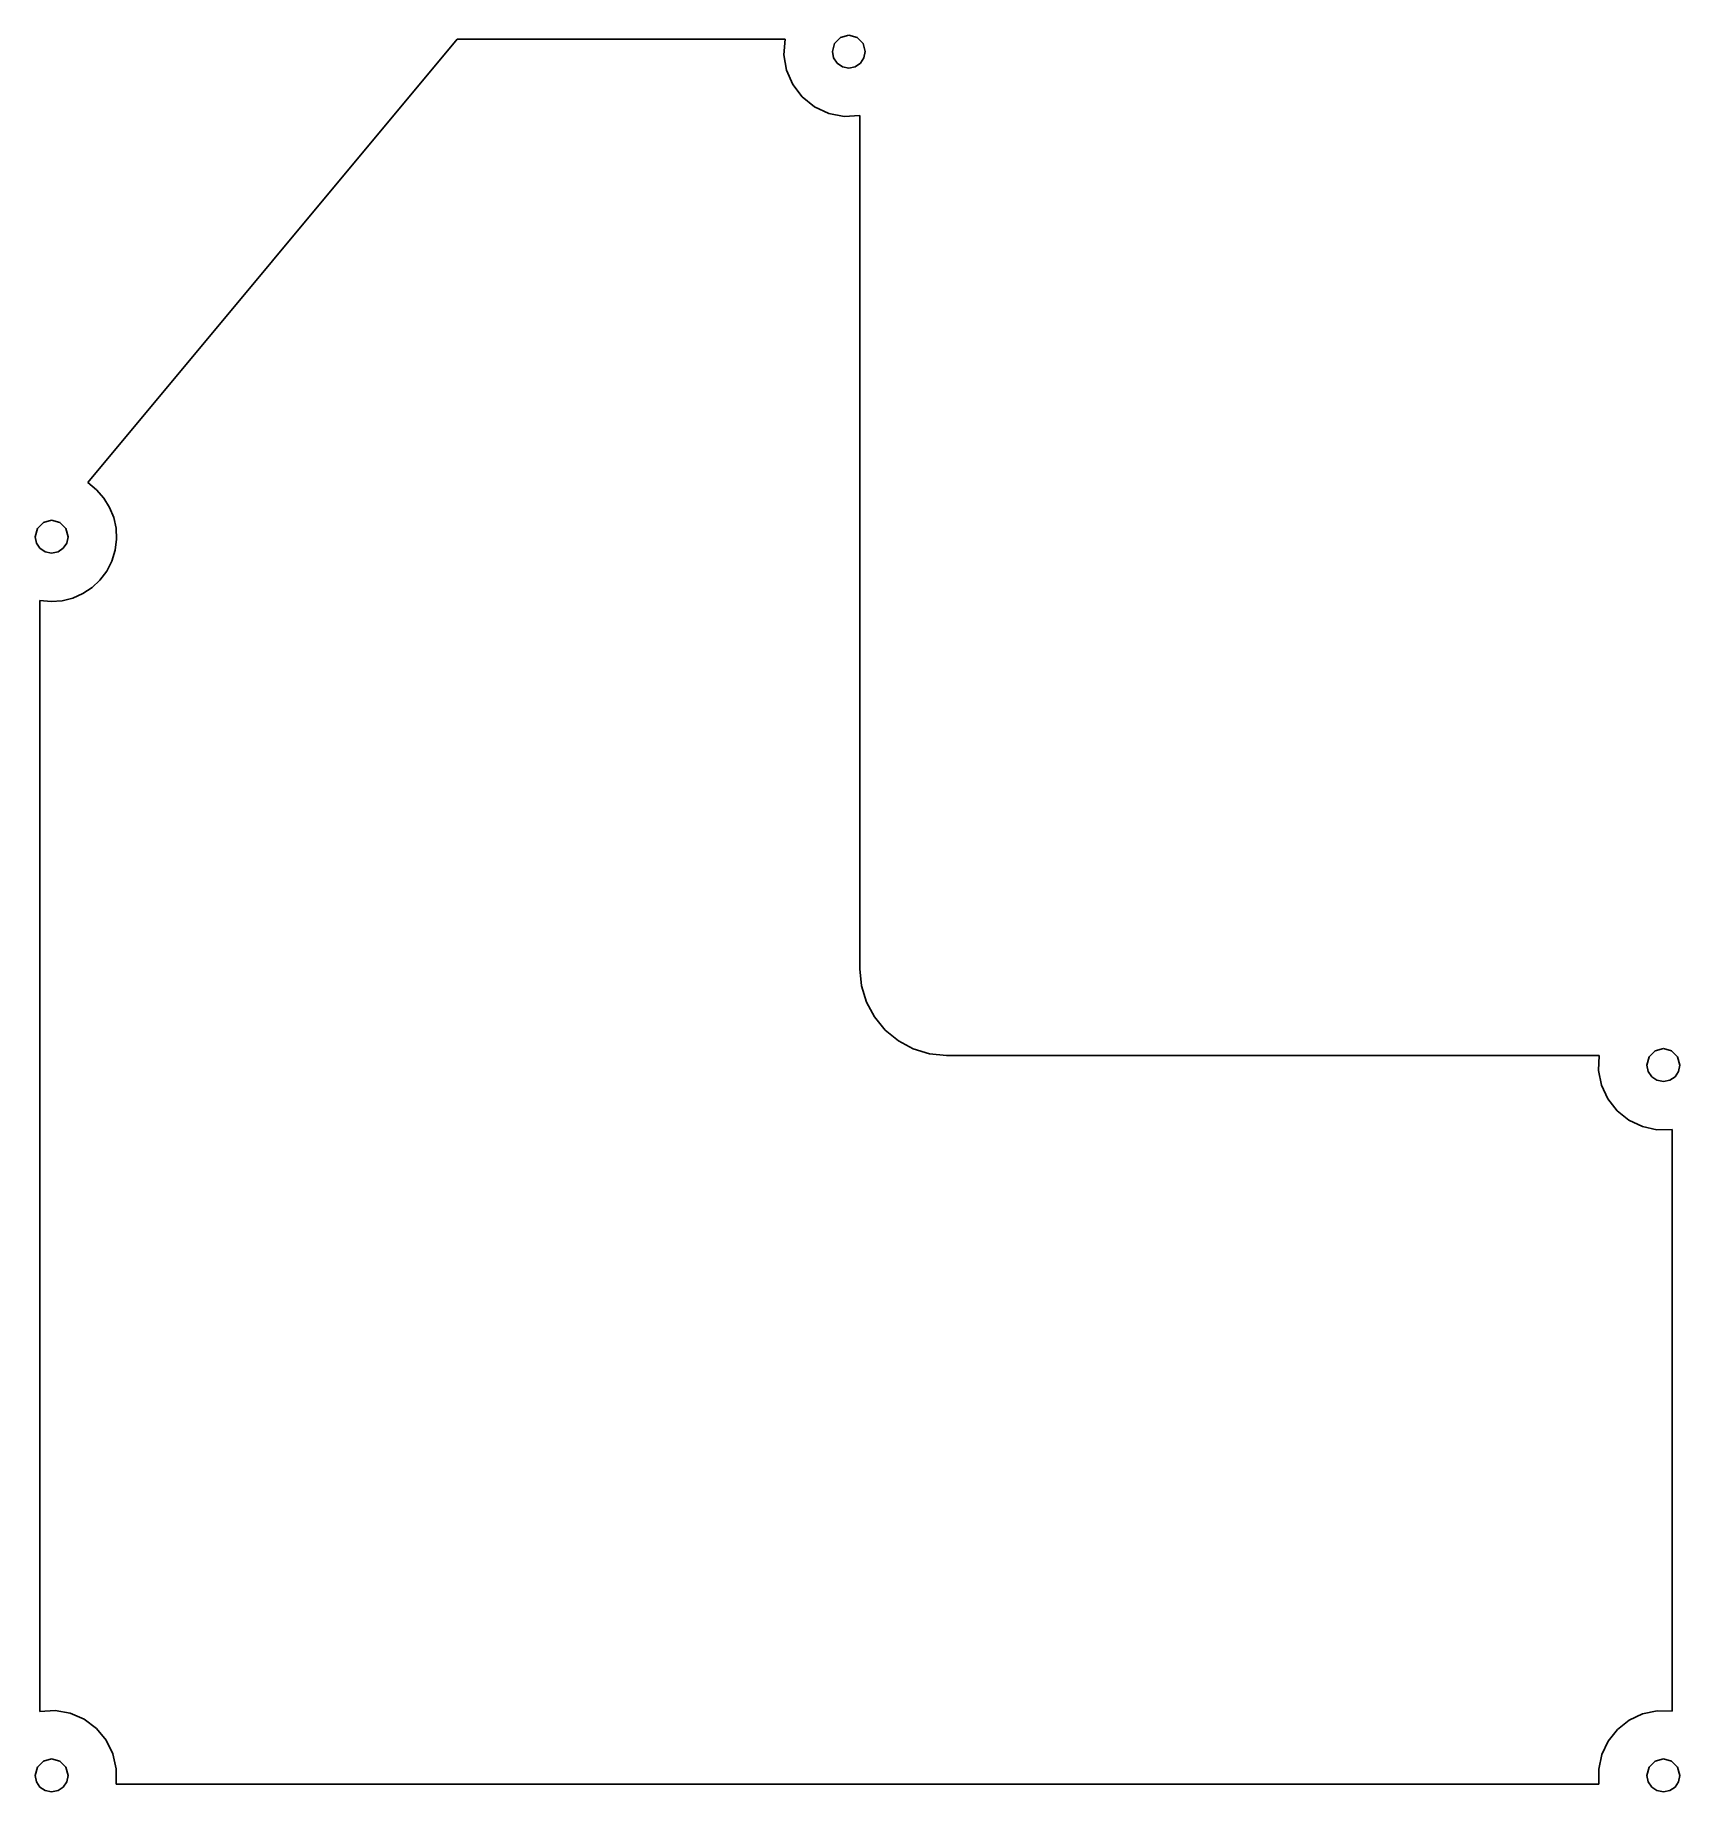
# Model space of a CAD drawing. Extents: x -509 to 2, y -116 to 298.
# Drawn here: x -509.1 to -319.3, y -116.2 to 86.6 of the extents above.
import ezdxf

# ---------------------------------------------------------------- set-up
doc = ezdxf.new("R2010")
doc.units = 0

msp = doc.modelspace()

# ---------------------------------------------------------------- linework, layer by layer
for p, q in [((-503.081, 34.9835), (-460.462, 86.1961)), ((-460.462, 86.1961), (-422.605, 86.1961)), ((-422.605, 86.1961), (-422.737, 84.3785)), ((-416.89, 85.6963), (-417.144, 84.7462)), ((-416.194, 86.3917), (-416.89, 85.6963)), ((-415.244, 86.6462), (-416.194, 86.3917)), ((-414.295, 86.3917), (-415.244, 86.6462)), ((-413.599, 85.6963), (-414.295, 86.3917)), ((-413.345, 84.7462), (-413.599, 85.6963)), ((-422.737, 84.3785), (-422.436, 82.6073)), ((-417.144, 84.7462), (-416.996, 84.0067)), ((-416.996, 84.0067), (-416.589, 83.4027)), ((-416.589, 83.4027), (-415.985, 82.9955)), ((-414.506, 82.9955), (-413.903, 83.4027)), ((-413.903, 83.4027), (-413.496, 84.0067)), ((-413.496, 84.0067), (-413.345, 84.7462)), ((-413.345, 84.7462), (-413.345, 84.7462)), ((-422.436, 82.6073), (-421.719, 80.959)), ((-415.985, 82.9955), (-415.244, 82.8463)), ((-415.244, 82.8463), (-414.506, 82.9955)), ((-421.719, 80.959), (-420.616, 79.5096)), ((-420.616, 79.5096), (-419.195, 78.3692)), ((-419.195, 78.3692), (-417.565, 77.6133)), ((-417.565, 77.6133), (-415.8, 77.2665)), ((-415.8, 77.2665), (-413.98, 77.3538)), ((-413.98, 77.3538), (-413.98, -21.1505)), ((-502.057, 34.1627), (-503.081, 34.9835)), ((-501.21, 33.1994), (-502.057, 34.1627)), ((-500.546, 32.1207), (-501.21, 33.1994)), ((-507.245, 30.6469), (-508.195, 30.3929)), ((-506.295, 30.3929), (-507.245, 30.6469)), ((-500.078, 30.9539), (-500.546, 32.1207)), ((-499.811, 29.7235), (-500.078, 30.9539)), ((-508.891, 29.6971), (-509.145, 28.7472)), ((-509.145, 28.7472), (-508.997, 28.0064)), ((-508.195, 30.3929), (-508.891, 29.6971)), ((-505.6, 29.6971), (-506.295, 30.3929)), ((-505.346, 28.7472), (-505.6, 29.6971)), ((-505.494, 28.0064), (-505.346, 28.7472)), ((-505.346, 28.7472), (-505.346, 28.7472)), ((-499.908, 27.1862), (-499.75, 28.4588)), ((-499.75, 28.4588), (-499.811, 29.7235)), ((-508.997, 28.0064), (-508.589, 27.4032)), ((-508.589, 27.4032), (-507.986, 26.9957)), ((-507.986, 26.9957), (-507.245, 26.8475)), ((-507.245, 26.8475), (-506.507, 26.9957)), ((-506.507, 26.9957), (-505.901, 27.4032)), ((-505.901, 27.4032), (-505.494, 28.0064)), ((-500.295, 25.9321), (-499.908, 27.1862)), ((-501.663, 23.7387), (-500.89, 24.7626)), ((-500.89, 24.7626), (-500.295, 25.9321)), ((-503.631, 22.175), (-502.583, 22.8708)), ((-502.583, 22.8708), (-501.663, 23.7387)), ((-508.595, -106.875), (-508.595, 21.368)), ((-508.595, 21.368), (-507.288, 21.2463)), ((-507.288, 21.2463), (-506.01, 21.3495)), ((-506.01, 21.3495), (-504.782, 21.6617)), ((-504.782, 21.6617), (-503.631, 22.175)), ((-413.98, -21.1505), (-413.787, -23.111)), ((-413.787, -23.111), (-413.22, -24.979)), ((-413.22, -24.979), (-412.3, -26.6988)), ((-412.3, -26.6988), (-411.051, -28.2228)), ((-411.051, -28.2228), (-409.53, -29.4716)), ((-409.53, -29.4716), (-407.807, -30.3897)), ((-407.807, -30.3897), (-405.942, -30.9586)), ((-321.246, -30.3527), (-322.196, -30.6093)), ((-320.296, -30.6093), (-321.246, -30.3527)), ((-405.942, -30.9586), (-403.981, -31.1517)), ((-403.981, -31.1517), (-328.665, -31.1517)), ((-328.665, -31.1517), (-328.718, -32.8953)), ((-322.892, -31.3025), (-323.146, -32.2524)), ((-323.146, -32.2524), (-322.995, -32.9932)), ((-322.196, -30.6093), (-322.892, -31.3025)), ((-319.6, -31.3025), (-320.296, -30.6093)), ((-319.346, -32.2524), (-319.6, -31.3025)), ((-319.495, -32.9932), (-319.346, -32.2524)), ((-319.346, -32.2524), (-319.346, -32.2524)), ((-328.718, -32.8953), (-328.377, -34.5807)), ((-322.995, -32.9932), (-322.59, -33.5965)), ((-322.59, -33.5965), (-321.984, -34.0039)), ((-321.984, -34.0039), (-321.246, -34.1547)), ((-321.246, -34.1547), (-320.505, -34.0039)), ((-320.505, -34.0039), (-319.902, -33.5965)), ((-319.902, -33.5965), (-319.495, -32.9932)), ((-328.377, -34.5807), (-327.657, -36.1444)), ((-327.657, -36.1444), (-326.585, -37.5202)), ((-326.585, -37.5202), (-325.225, -38.6103)), ((-325.225, -38.6103), (-323.67, -39.3511)), ((-323.67, -39.3511), (-321.99, -39.7163)), ((-321.99, -39.7163), (-320.246, -39.6872)), ((-320.246, -39.6872), (-320.246, -106.82)), ((-506.822, -106.764), (-508.595, -106.875)), ((-505.097, -107.069), (-506.822, -106.764)), ((-503.488, -107.762), (-505.097, -107.069)), ((-323.646, -107.148), (-325.191, -107.875)), ((-321.976, -106.788), (-323.646, -107.148)), ((-320.246, -106.82), (-321.976, -106.788)), ((-502.067, -108.828), (-503.488, -107.762)), ((-500.938, -110.196), (-502.067, -108.828)), ((-326.548, -108.95), (-327.623, -110.307)), ((-325.191, -107.875), (-326.548, -108.95)), ((-500.168, -111.77), (-500.938, -110.196)), ((-327.623, -110.307), (-328.35, -111.852)), ((-508.891, -113.305), (-509.145, -114.255)), ((-508.195, -112.609), (-508.891, -113.305)), ((-507.245, -112.352), (-508.195, -112.609)), ((-506.295, -112.609), (-507.245, -112.352)), ((-505.6, -113.305), (-506.295, -112.609)), ((-505.346, -114.255), (-505.6, -113.305)), ((-499.787, -113.479), (-500.168, -111.77)), ((-499.813, -115.255), (-499.787, -113.479)), ((-328.35, -111.852), (-328.71, -113.524)), ((-328.71, -113.524), (-328.678, -115.255)), ((-322.892, -113.305), (-323.146, -114.255)), ((-322.196, -112.609), (-322.892, -113.305)), ((-321.246, -112.352), (-322.196, -112.609)), ((-320.296, -112.609), (-321.246, -112.352)), ((-319.6, -113.305), (-320.296, -112.609)), ((-319.346, -114.255), (-319.6, -113.305)), ((-509.145, -114.255), (-508.997, -114.993)), ((-508.997, -114.993), (-508.589, -115.596)), ((-508.589, -115.596), (-507.986, -116.003)), ((-506.507, -116.003), (-505.901, -115.596)), ((-505.901, -115.596), (-505.494, -114.993)), ((-505.494, -114.993), (-505.346, -114.255)), ((-505.346, -114.255), (-505.346, -114.255)), ((-328.678, -115.255), (-499.813, -115.255)), ((-499.813, -115.255), (-499.813, -115.255)), ((-323.146, -114.255), (-322.995, -114.993)), ((-322.995, -114.993), (-322.59, -115.596)), ((-322.59, -115.596), (-321.984, -116.003)), ((-320.505, -116.003), (-319.902, -115.596)), ((-319.902, -115.596), (-319.495, -114.993)), ((-319.495, -114.993), (-319.346, -114.255)), ((-319.346, -114.255), (-319.346, -114.255)), ((-507.986, -116.003), (-507.245, -116.154)), ((-507.245, -116.154), (-506.507, -116.003)), ((-321.984, -116.003), (-321.246, -116.154)), ((-321.246, -116.154), (-320.505, -116.003))]:
    msp.add_line(p, q)

doc.saveas('drawing.dxf')
